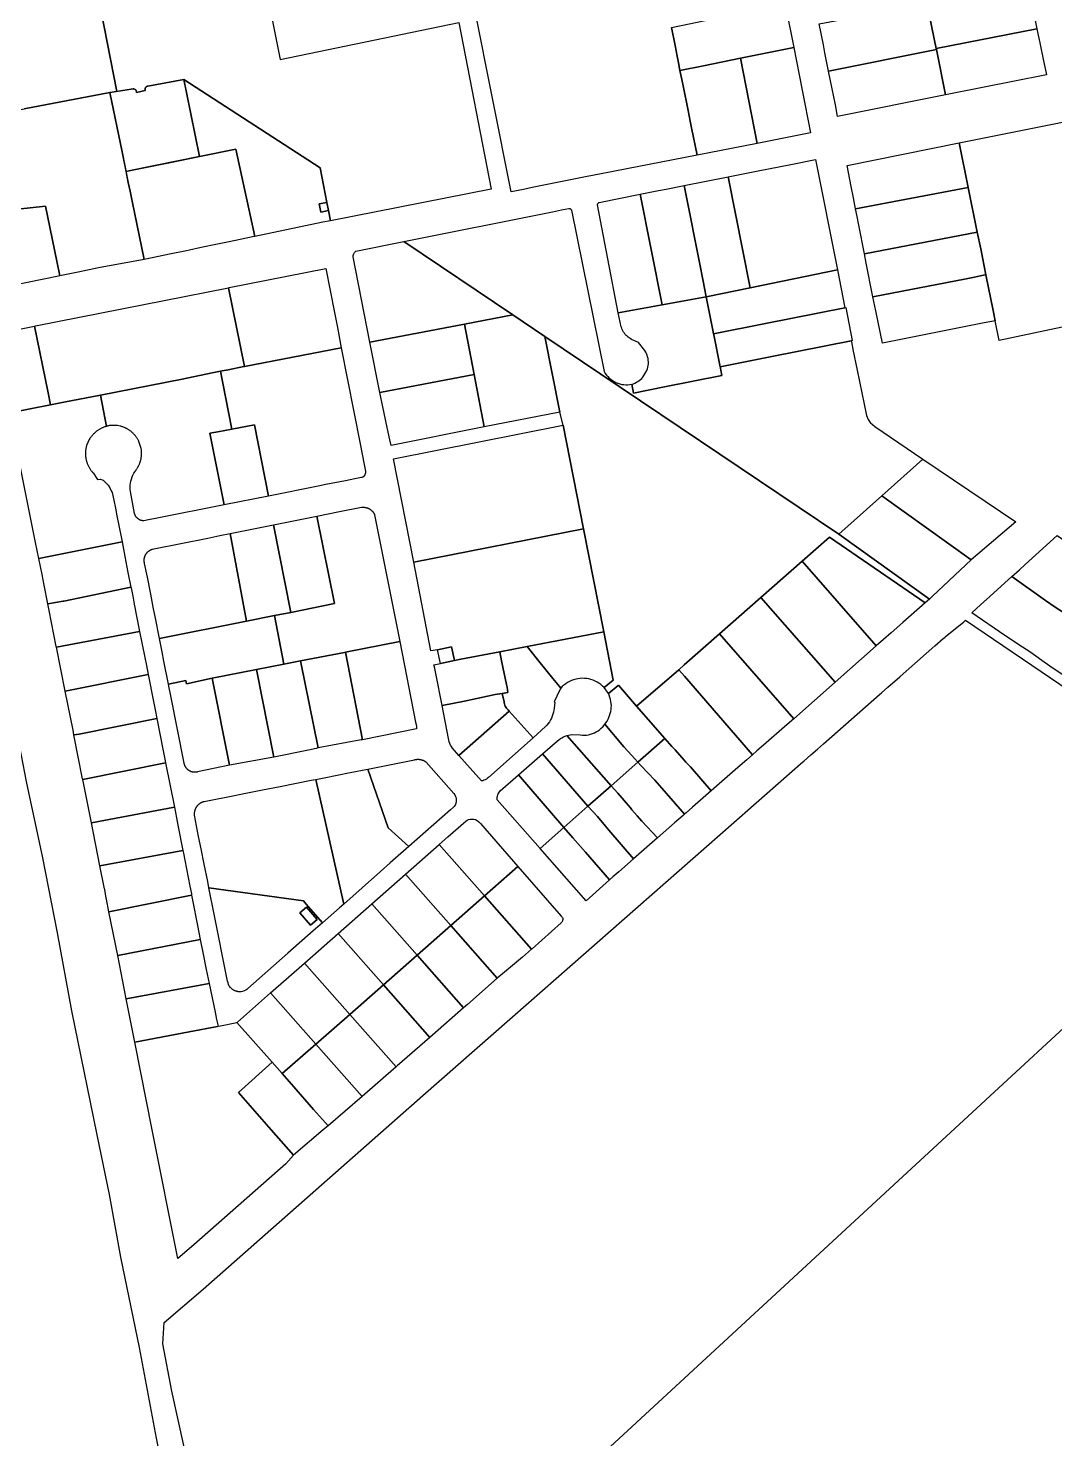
# Model space of a CAD drawing. Header units: metres. Extents: x 3 to 1005126, y 39 to 4383651.
# Drawn here: x 478278 to 478735, y 4368658 to 4369286 of the extents above; entities that cross this region are included whole.
import ezdxf

# ---------------------------------------------------------------- set-up
doc = ezdxf.new("R2010")
doc.units = ezdxf.units.M
doc.header["$MEASUREMENT"] = 0
doc.layers.add('TM_Llucmajor', color=7, linetype='Continuous')

msp = doc.modelspace()

# ---------------------------------------------------------------- linework, layer by layer
at = {"layer": 'TM_Llucmajor', "linetype": 'Continuous', "flags": 128}
for points in [[(478273.51, 4369331.8), (478280.03, 4369299.86), (478280.83, 4369295.8), (478290.3, 4369297.66), (478297.71, 4369299.11), (478308.94, 4369301.32), (478308.94, 4369301.32), (478317.42, 4369258.05), (478314.27, 4369257.53), (478276.08, 4369250.33)], [(478385.67, 4369295.29), (478390.25, 4369272.29), (478469.86, 4369288.81), (478484.28, 4369214.52), (478412.65, 4369200.41), (478411.81, 4369205.01), (478411.07, 4369208.6), (478408.1, 4369223.99), (478347.28, 4369263.37), (478331.28, 4369260.42), (478330.97, 4369260.35), (478330.69, 4369260.21), (478330.44, 4369260.01), (478330.24, 4369259.75), (478330.09, 4369259.45), (478330.02, 4369259.13), (478330.01, 4369258.8), (478330.07, 4369258.47), (478326.19, 4369257.54), (478326.18, 4369257.85), (478326.12, 4369258.15), (478326, 4369258.44), (478325.83, 4369258.69), (478325.61, 4369258.91), (478325.36, 4369259.08), (478325.07, 4369259.2), (478324.77, 4369259.27), (478317.42, 4369258.05), (478317.42, 4369258.05), (478308.94, 4369301.32)], [(478564.65, 4369286.48), (478566.2, 4369278.52), (478567.13, 4369273.7), (478567.7, 4369270.82), (478568.39, 4369267.31), (478569.17, 4369263.38), (478569.77, 4369260.48), (478572.01, 4369249.56), (478572.99, 4369244.77), (478573.6, 4369241.8), (478576.12, 4369229.62), (478534.01, 4369221.53), (478526.36, 4369219.92), (478502.51, 4369215.23), (478498.7, 4369214.41), (478493.21, 4369213.32), (478476.89, 4369295.29)], [(477757.36, 4369016.1), (477943.3, 4369109.58), (477999.07, 4369136.72), (478061.25, 4369167.3), (478119.25, 4369197.31), (478134.04, 4369205.03), (478174.08, 4369225.92), (478216.83, 4369248.23), (478255.01, 4369065.43), (478266.13, 4369004.98), (478269.24, 4368990.85), (478271.82, 4368977.64), (478277.1, 4368950.47), (478284.24, 4368916.45), (478290.81, 4368883.03), (478297.23, 4368848.4), (478305.59, 4368807.63), (478308.56, 4368793.12), (478314.02, 4368766.48), (478319.01, 4368738.51), (478327.37, 4368698.31), (478335.01, 4368657.9), (478343.65, 4368614.2)], [(478269.79, 4369114.87), (478287.83, 4369118.4), (478293.85, 4369119.58), (478310.09, 4369122.75), (478312.76, 4369108.8), (478312.49, 4369108.72), (478312.22, 4369108.63), (478311.95, 4369108.53), (478311.68, 4369108.43), (478311.41, 4369108.33), (478311.14, 4369108.21), (478310.88, 4369108.09), (478310.62, 4369107.97), (478310.36, 4369107.84), (478310.1, 4369107.7), (478309.84, 4369107.56), (478309.59, 4369107.41), (478309.34, 4369107.25), (478309.1, 4369107.09), (478308.86, 4369106.93), (478308.62, 4369106.75), (478308.38, 4369106.58), (478308.15, 4369106.4), (478307.93, 4369106.21), (478307.71, 4369106.02), (478307.49, 4369105.82), (478307.28, 4369105.62), (478307.07, 4369105.42), (478306.87, 4369105.21), (478306.67, 4369105), (478306.48, 4369104.78), (478306.29, 4369104.56), (478306.11, 4369104.33), (478305.93, 4369104.11), (478305.76, 4369103.88), (478305.6, 4369103.65), (478305.44, 4369103.41), (478305.16, 4369102.96), (478304.54, 4369101.67), (478303.94, 4369100.29), (478303.69, 4369098.89), (478303.51, 4369097.94), (478303.47, 4369097.1), (478303.46, 4369096.8), (478303.47, 4369096.5), (478303.47, 4369096.2), (478303.49, 4369095.9), (478303.51, 4369095.6), (478303.54, 4369095.29), (478303.58, 4369094.99), (478303.63, 4369094.68), (478303.68, 4369094.37), (478303.74, 4369094.07), (478303.81, 4369093.76), (478303.89, 4369093.46), (478303.97, 4369093.16), (478304.06, 4369092.86), (478304.16, 4369092.56), (478304.27, 4369092.26), (478304.38, 4369091.96), (478304.5, 4369091.67), (478304.63, 4369091.39), (478304.77, 4369091.1), (478304.91, 4369090.82), (478305.06, 4369090.55), (478305.21, 4369090.27), (478305.37, 4369090.01), (478305.53, 4369089.75), (478305.7, 4369089.49), (478305.88, 4369089.24), (478306.06, 4369089), (478306.25, 4369088.76), (478306.44, 4369088.53), (478306.63, 4369088.3), (478306.83, 4369088.08), (478308.88, 4369085.11), (478309.99, 4369085.24), (478310.15, 4369085.21), (478310.86, 4369084.98), (478311.35, 4369084.82), (478312.58, 4369083.65), (478313.56, 4369082.61), (478314.31, 4369081.34), (478315.11, 4369079.75), (478315.33, 4369079.33), (478315.35, 4369079.25), (478316.14, 4369075.84), (478316.82, 4369072.29), (478317.46, 4369068.97), (478318.16, 4369065.41), (478319.74, 4369057.27), (478282.66, 4369049.96), (478281.23, 4369057.11), (478280.2, 4369062.28), (478273.98, 4369093.36)], [(478358.01, 4368606.3), (478341.91, 4368678.83), (478337.93, 4368699.95), (478338.46, 4368709.45), (478338.55, 4368709.53), (478355.87, 4368724.25), (478453.8, 4368810.59), (478501.01, 4368852.05), (478592.36, 4368932.26), (478601.19, 4368940.01), (478607.33, 4368945.4), (478622.14, 4368958.4), (478622.99, 4368959.16), (478623.53, 4368959.64), (478626.74, 4368962.43), (478629.68, 4368965.01), (478632.33, 4368967.34), (478657.33, 4368989.3), (478658.14, 4368990.01), (478661.1, 4368992.61), (478666.31, 4368997.21), (478666.52, 4368997.4), (478681.93, 4369010.94), (478685.69, 4369014.24), (478686.37, 4369014.78), (478686.65, 4369015.02), (478694.85, 4369021.72), (478695.65, 4369022.37), (478834.31, 4368928.43)], [(478461.6, 4368584.09), (478815.4, 4368910.95), (478842.85, 4368922.56), (478845.22, 4368920.91), (478876.3, 4368899.35), (478901.52, 4368881.61), (478977.87, 4368827.84), (478993.26, 4368816.6), (479047.05, 4368777.37), (479105.91, 4368734.42), (479114.09, 4368728.67), (479187, 4368677.39), (479255.64, 4368678.9), (479272.3, 4368593.71)], [(478815.4, 4368910.95), (478461.6, 4368584.09)]]:
    msp.add_lwpolyline(points, dxfattribs=at)
for points in [[(478680.69, 4369286.5), (478679.63, 4369291.8), (478684.51, 4369292.81), (478696.42, 4369295.29), (478724.36, 4369301.11), (478725.01, 4369297.98), (478725.57, 4369295.29), (478725.67, 4369294.79), (478727.51, 4369285.95), (478682.58, 4369277.1), (478680.69, 4369286.5)], [(478564.65, 4369286.48), (478606.88, 4369295.29), (478615.27, 4369297.04), (478615.61, 4369295.29), (478619.08, 4369277.63), (478595.38, 4369272.81), (478578.89, 4369269.45), (478568.39, 4369267.31), (478567.7, 4369270.82), (478567.13, 4369273.7), (478566.2, 4369278.52), (478564.65, 4369286.48)], [(478634.61, 4369267.14), (478632.97, 4369275.26), (478632.34, 4369278.77), (478630.47, 4369288.14), (478668.45, 4369295.29), (478678.54, 4369297.19), (478678.92, 4369295.29), (478679.63, 4369291.8), (478680.69, 4369286.5), (478682.58, 4369277.1), (478682.66, 4369276.7), (478634.61, 4369267.14)], [(478682.66, 4369276.7), (478682.58, 4369277.1), (478727.51, 4369285.95), (478728.96, 4369278.95), (478730.28, 4369272.48), (478731.77, 4369265.47), (478686.71, 4369256.51), (478682.66, 4369276.7)], [(478595.38, 4369272.81), (478619.08, 4369277.63), (478626.56, 4369239.59), (478602.84, 4369234.9), (478595.38, 4369272.81)], [(478686.71, 4369256.51), (478638.56, 4369246.91), (478637.64, 4369252.05), (478636.2, 4369259.24), (478634.61, 4369267.14), (478682.66, 4369276.7), (478686.71, 4369256.51)], [(478568.39, 4369267.31), (478578.89, 4369269.45), (478595.38, 4369272.81), (478602.84, 4369234.9), (478576.12, 4369229.62), (478573.6, 4369241.8), (478572.99, 4369244.77), (478572.01, 4369249.56), (478569.77, 4369260.48), (478569.17, 4369263.38), (478568.39, 4369267.31)], [(478261.96, 4369262.95), (478264.85, 4369248.11), (478273.34, 4369205.51), (478285.7, 4369206.89), (478290.75, 4369182.44), (478292.06, 4369175.8), (478291.38, 4369175.66), (478277.66, 4369172.93), (478271.61, 4369171.72), (478267.27, 4369170.76), (478265.15, 4369170.4), (478249.75, 4369167.33), (478246.81, 4369182.15), (478243.94, 4369196.7), (478232.77, 4369253.23), (478232.01, 4369257.4), (478231.77, 4369258.61), (478261.78, 4369263.82), (478261.96, 4369262.95)], [(478321.55, 4369222.33), (478319.74, 4369231.07), (478314.27, 4369257.53), (478324.77, 4369259.27), (478325.07, 4369259.2), (478325.36, 4369259.08), (478325.61, 4369258.91), (478325.83, 4369258.69), (478326, 4369258.44), (478326.12, 4369258.15), (478326.18, 4369257.85), (478326.19, 4369257.54), (478330.07, 4369258.47), (478330.01, 4369258.8), (478330.02, 4369259.13), (478330.09, 4369259.45), (478330.24, 4369259.75), (478330.44, 4369260.01), (478330.69, 4369260.21), (478330.97, 4369260.35), (478331.28, 4369260.42), (478347.28, 4369263.37), (478354.3, 4369229.1), (478324.31, 4369222.9), (478321.55, 4369222.33)], [(478347.28, 4369263.37), (478408.1, 4369223.99), (478411.07, 4369208.6), (478407.58, 4369207.89), (478408.32, 4369204.3), (478411.81, 4369205.01), (478412.65, 4369200.41), (478409.27, 4369199.74), (478378.92, 4369193.44), (478376.99, 4369202.27), (478370.4, 4369232.36), (478354.3, 4369229.1), (478348.3, 4369258.38), (478347.28, 4369263.37)], [(478696.82, 4369215.3), (478692.79, 4369235.11), (478749.24, 4369246.47), (478749.4, 4369246.5), (478841.74, 4369264.96), (478853.77, 4369204.55), (478858.81, 4369178.4), (478710.71, 4369147.12), (478708.93, 4369155.87), (478708.01, 4369160.4), (478704.77, 4369176.32), (478702.41, 4369187.91), (478700.89, 4369195.37), (478696.82, 4369215.3)], [(478290.75, 4369182.44), (478285.7, 4369206.89), (478273.34, 4369205.51), (478264.85, 4369248.11), (478276.08, 4369250.33), (478314.27, 4369257.53), (478319.74, 4369231.07), (478322.55, 4369217.48), (478323.34, 4369213.64), (478324.26, 4369209.18), (478329.65, 4369183.16), (478309.2, 4369179.43), (478300.15, 4369177.47), (478292.06, 4369175.8), (478290.75, 4369182.44)], [(478376.99, 4369202.27), (478378.92, 4369193.44), (478378.7, 4369193.4), (478370.37, 4369191.67), (478366.76, 4369190.92), (478362.25, 4369189.98), (478354.99, 4369188.46), (478349.81, 4369187.37), (478348.42, 4369187.08), (478340.88, 4369185.5), (478333.23, 4369183.92), (478329.65, 4369183.16), (478324.26, 4369209.18), (478323.34, 4369213.64), (478322.55, 4369217.48), (478321.55, 4369222.33), (478324.31, 4369222.9), (478341.4, 4369226.44), (478354.3, 4369229.1), (478370.4, 4369232.36), (478376.99, 4369202.27)], [(478646.65, 4369205.73), (478645.67, 4369210.68), (478644.66, 4369215.75), (478642.84, 4369224.97), (478692.79, 4369235.11), (478696.82, 4369215.3), (478646.65, 4369205.73)], [(478589.82, 4369219.98), (478603.27, 4369222.63), (478617.85, 4369225.51), (478628.81, 4369227.68), (478638.54, 4369178.61), (478599.68, 4369170.58), (478589.82, 4369219.98)], [(478570.25, 4369216.11), (478589.82, 4369219.98), (478599.68, 4369170.58), (478580.06, 4369166.52), (478579.3, 4369170.35), (478578.74, 4369173.47), (478578.05, 4369177.27), (478577.91, 4369178.04), (478570.25, 4369216.11)], [(478550.72, 4369212.24), (478558.78, 4369213.84), (478562.23, 4369214.52), (478570.25, 4369216.11), (478577.91, 4369178.04), (478578.05, 4369177.27), (478578.74, 4369173.47), (478579.3, 4369170.35), (478580.06, 4369166.52), (478560.48, 4369162.99), (478550.72, 4369212.24)], [(478647.32, 4369202.32), (478646.65, 4369205.73), (478696.82, 4369215.3), (478700.89, 4369195.37), (478650.59, 4369185.74), (478648.09, 4369198.42), (478647.32, 4369202.32)], [(478407.58, 4369207.89), (478411.07, 4369208.6), (478411.81, 4369205.01), (478408.32, 4369204.3), (478407.58, 4369207.89)], [(478540.91, 4369159.45), (478531.59, 4369207.45), (478531.61, 4369207.53), (478531.64, 4369207.62), (478531.67, 4369207.7), (478531.7, 4369207.79), (478531.74, 4369207.87), (478531.78, 4369207.95), (478531.82, 4369208.02), (478531.87, 4369208.1), (478531.92, 4369208.17), (478531.97, 4369208.25), (478532.03, 4369208.31), (478532.09, 4369208.38), (478532.16, 4369208.44), (478532.22, 4369208.5), (478532.29, 4369208.56), (478532.36, 4369208.61), (478550.72, 4369212.24), (478560.48, 4369162.99), (478540.91, 4369159.45)], [(478586.39, 4369134.77), (478586.29, 4369135.27), (478609.39, 4369139.95), (478644.7, 4369146.92), (478644.8, 4369146.42), (478645.44, 4369143.13), (478645.47, 4369142.99), (478647.31, 4369133.87), (478651.57, 4369113.57), (478652.25, 4369111.79), (478653.1, 4369110.53), (478655.21, 4369108.75), (478676.62, 4369094.16), (478658.3, 4369077.82), (478639.18, 4369060.77), (478533.12, 4369132.05), (478508.17, 4369148.87), (478493.87, 4369158.51), (478445.36, 4369191.21), (478511.55, 4369204.41), (478515.67, 4369205.24), (478518.83, 4369205.87), (478518.92, 4369205.88), (478519.01, 4369205.89), (478519.16, 4369205.88), (478519.26, 4369205.86), (478519.4, 4369205.81), (478519.49, 4369205.77), (478519.58, 4369205.72), (478519.67, 4369205.66), (478519.74, 4369205.59), (478519.81, 4369205.51), (478519.87, 4369205.43), (478519.92, 4369205.35), (478519.97, 4369205.22), (478520.01, 4369205.09), (478534.63, 4369133.17), (478535.1, 4369132.4), (478535.64, 4369131.66), (478536.23, 4369130.98), (478536.87, 4369130.34), (478537.56, 4369129.75), (478538.3, 4369129.22), (478539.07, 4369128.75), (478539.88, 4369128.34), (478540.72, 4369128), (478541.58, 4369127.72), (478542.47, 4369127.52), (478543.36, 4369127.38), (478544.27, 4369127.31), (478545.17, 4369127.32), (478546.08, 4369127.4), (478546.97, 4369127.55), (478547.67, 4369123.63), (478561.44, 4369126.37), (478587.05, 4369131.46), (478586.39, 4369134.77)], [(478654.41, 4369166.44), (478654.25, 4369167.24), (478651.42, 4369181.58), (478650.59, 4369185.74), (478700.89, 4369195.37), (478702.41, 4369187.91), (478704.77, 4369176.32), (478703.65, 4369176.1), (478699.68, 4369175.31), (478697.49, 4369174.87), (478695.2, 4369174.41), (478658.91, 4369167.38), (478654.41, 4369166.44)], [(478430.23, 4369146.27), (478422.74, 4369184.32), (478422.73, 4369184.66), (478422.77, 4369185), (478422.86, 4369185.33), (478422.99, 4369185.64), (478423.16, 4369185.94), (478423.34, 4369186.22), (478423.54, 4369186.49), (478424, 4369186.9), (478445.36, 4369191.21), (478493.87, 4369158.51), (478472.41, 4369154.38), (478430.23, 4369146.27)], [(478367.22, 4369170.56), (478367.45, 4369170.61), (478410.55, 4369179.17), (478414.41, 4369159.46), (478415.71, 4369152.8), (478417.47, 4369143.82), (478374.27, 4369135.51), (478367.22, 4369170.56)], [(478583.04, 4369151.6), (478580.06, 4369166.52), (478599.68, 4369170.58), (478638.54, 4369178.61), (478641.89, 4369161.66), (478606.45, 4369154.66), (478583.41, 4369149.99), (478583.04, 4369151.6)], [(478703.22, 4369154.74), (478658.61, 4369145.9), (478655.62, 4369160.31), (478654.41, 4369166.44), (478658.91, 4369167.38), (478695.2, 4369174.41), (478697.49, 4369174.87), (478699.68, 4369175.31), (478703.65, 4369176.1), (478704.77, 4369176.32), (478708.01, 4369160.4), (478708.93, 4369155.87), (478703.22, 4369154.74)], [(478280.71, 4369153.45), (478281.14, 4369153.54), (478367.22, 4369170.56), (478374.27, 4369135.51), (478374.1, 4369135.48), (478367.01, 4369134.04), (478364.31, 4369133.49), (478363.67, 4369133.36), (478359.85, 4369132.58), (478346.49, 4369129.87), (478310.09, 4369122.75), (478293.85, 4369119.58), (478287.83, 4369118.4), (478286.76, 4369123.69), (478280.71, 4369153.45)], [(478583.49, 4369149.59), (478586.29, 4369135.27), (478587.05, 4369131.46), (478561.44, 4369126.37), (478547.67, 4369123.63), (478546.97, 4369127.55), (478547.67, 4369127.8), (478548.35, 4369128.09), (478549.01, 4369128.43), (478549.65, 4369128.8), (478550.26, 4369129.22), (478550.84, 4369129.68), (478551.39, 4369130.17), (478551.91, 4369130.7), (478553.65, 4369133.75), (478553.91, 4369134.47), (478554.1, 4369135.21), (478554.24, 4369135.97), (478554.32, 4369136.73), (478554.33, 4369137.5), (478554.28, 4369138.26), (478554.17, 4369139.02), (478554, 4369139.77), (478553.76, 4369140.5), (478553.47, 4369141.2), (478553.12, 4369141.89), (478552.72, 4369142.54), (478549.91, 4369146.17), (478546.74, 4369147.56), (478546.27, 4369147.91), (478545.79, 4369148.26), (478545.31, 4369148.6), (478544.85, 4369148.95), (478544.41, 4369149.33), (478544.01, 4369149.74), (478543.62, 4369150.25), (478543.29, 4369150.81), (478542.99, 4369151.4), (478542.71, 4369152), (478542.43, 4369152.6), (478542.13, 4369153.19), (478540.91, 4369159.45), (478560.48, 4369162.99), (478580.06, 4369166.52), (478583.04, 4369151.6), (478583.41, 4369149.99), (478583.49, 4369149.59)], [(478476.69, 4369131.83), (478472.41, 4369154.38), (478493.87, 4369158.51), (478508.17, 4369148.87), (478514.87, 4369115.17), (478481.13, 4369108.52), (478476.69, 4369131.83)], [(478641.89, 4369161.66), (478642.3, 4369161.74), (478645.19, 4369147.02), (478644.7, 4369146.92), (478609.39, 4369139.95), (478586.29, 4369135.27), (478583.49, 4369149.59), (478583.41, 4369149.99), (478606.45, 4369154.66), (478641.89, 4369161.66)], [(478269.79, 4369114.87), (478263.64, 4369150.07), (478280.71, 4369153.45), (478286.76, 4369123.69), (478287.83, 4369118.4), (478269.79, 4369114.87)], [(478434.64, 4369123.83), (478430.23, 4369146.27), (478472.41, 4369154.38), (478476.69, 4369131.83), (478434.64, 4369123.83)], [(478363.67, 4369133.36), (478364.31, 4369133.49), (478367.01, 4369134.04), (478374.1, 4369135.48), (478374.27, 4369135.51), (478417.47, 4369143.82), (478425.84, 4369101.05), (478427.72, 4369091.73), (478428.3, 4369088.87), (478428.3, 4369088.75), (478428.3, 4369088.64), (478428.29, 4369088.52), (478428.28, 4369088.4), (478428.27, 4369088.27), (478428.25, 4369088.15), (478428.23, 4369088.03), (478428.2, 4369087.91), (478428.17, 4369087.78), (478428.13, 4369087.66), (478428.09, 4369087.54), (478428.05, 4369087.42), (478428, 4369087.3), (478427.94, 4369087.19), (478427.89, 4369087.08), (478427.82, 4369086.97), (478427.76, 4369086.87), (478427.69, 4369086.77), (478427.62, 4369086.67), (478427.54, 4369086.58), (478427.47, 4369086.5), (478427.39, 4369086.42), (478427.31, 4369086.35), (478427.22, 4369086.28), (478427.14, 4369086.22), (478427.05, 4369086.16), (478426.97, 4369086.11), (478426.88, 4369086.06), (478426.8, 4369086.02), (478426.71, 4369085.99), (478426.62, 4369085.96), (478426.54, 4369085.94), (478423.54, 4369085.37), (478419.31, 4369084.56), (478410.63, 4369082.84), (478407.18, 4369082.15), (478384.99, 4369077.74), (478378.77, 4369109.54), (478368.62, 4369107.51), (478364.54, 4369128.81), (478363.67, 4369133.36)], [(478514.87, 4369115.17), (478508.17, 4369148.87), (478533.12, 4369132.05), (478639.18, 4369060.77), (478679.55, 4369031.84), (478677.63, 4369030.12), (478635.1, 4369059.45), (478622.9, 4369048.65), (478604.46, 4369032.46), (478586.05, 4369016.3), (478570.29, 4369002.47), (478567.86, 4369000.29), (478549.1, 4368984.15), (478541.01, 4368993.47), (478540.8, 4368993.27), (478536.51, 4368989.82), (478534.55, 4368992.39), (478538.66, 4368995.7), (478534.43, 4369017.2), (478525.37, 4369063.18), (478516.29, 4369109.3), (478514.87, 4369115.17)], [(478310.09, 4369122.75), (478346.49, 4369129.87), (478359.85, 4369132.58), (478363.67, 4369133.36), (478364.54, 4369128.81), (478368.62, 4369107.51), (478362.49, 4369106.4), (478358.81, 4369105.73), (478359.55, 4369102.07), (478365.22, 4369073.82), (478335.38, 4369067.89), (478331.51, 4369067.09), (478329.51, 4369066.68), (478329.34, 4369066.68), (478329.18, 4369066.7), (478329.01, 4369066.71), (478328.84, 4369066.74), (478328.67, 4369066.77), (478328.49, 4369066.81), (478328.32, 4369066.85), (478328.15, 4369066.91), (478327.98, 4369066.97), (478327.82, 4369067.04), (478327.65, 4369067.11), (478327.49, 4369067.2), (478327.33, 4369067.29), (478327.17, 4369067.38), (478327.02, 4369067.49), (478326.87, 4369067.6), (478326.73, 4369067.72), (478326.59, 4369067.84), (478326.46, 4369067.97), (478326.33, 4369068.1), (478326.21, 4369068.24), (478326.1, 4369068.38), (478325.99, 4369068.53), (478325.89, 4369068.68), (478325.8, 4369068.83), (478325.71, 4369068.98), (478325.63, 4369069.14), (478325.56, 4369069.3), (478325.49, 4369069.46), (478325.44, 4369069.62), (478325.38, 4369069.78), (478325.34, 4369069.94), (478323.52, 4369079.78), (478323.42, 4369080.7), (478323.39, 4369081.63), (478323.44, 4369082.56), (478323.56, 4369083.48), (478323.67, 4369084.32), (478323.93, 4369085.32), (478324.21, 4369086.23), (478324.59, 4369087.08), (478325, 4369087.89), (478325.55, 4369088.63), (478325.65, 4369088.77), (478325.76, 4369088.92), (478325.88, 4369089.09), (478326, 4369089.27), (478326.12, 4369089.46), (478326.25, 4369089.66), (478326.38, 4369089.87), (478326.5, 4369090.09), (478326.63, 4369090.32), (478326.76, 4369090.55), (478326.89, 4369090.79), (478327.01, 4369091.03), (478327.13, 4369091.27), (478327.25, 4369091.5), (478327.36, 4369091.73), (478327.47, 4369091.96), (478327.55, 4369092.15), (478327.62, 4369092.34), (478327.7, 4369092.53), (478327.77, 4369092.72), (478327.83, 4369092.91), (478327.89, 4369093.11), (478327.95, 4369093.31), (478328.01, 4369093.5), (478328.07, 4369093.7), (478328.12, 4369093.9), (478328.16, 4369094.1), (478328.21, 4369094.31), (478328.25, 4369094.51), (478328.29, 4369094.71), (478328.32, 4369094.92), (478328.35, 4369095.12), (478328.38, 4369095.33), (478328.4, 4369095.53), (478328.42, 4369095.74), (478328.44, 4369095.94), (478328.45, 4369096.15), (478328.46, 4369096.35), (478328.47, 4369096.56), (478328.47, 4369096.77), (478328.47, 4369096.97), (478328.47, 4369097.18), (478328.46, 4369097.38), (478328.45, 4369097.59), (478328.44, 4369097.79), (478328.42, 4369097.99), (478328.4, 4369098.2), (478328.38, 4369098.4), (478328.26, 4369098.86), (478328.13, 4369099.31), (478328.01, 4369099.77), (478327.87, 4369100.22), (478327.73, 4369100.67), (478327.59, 4369101.12), (478327.44, 4369101.57), (478327.29, 4369102.01), (478327.18, 4369102.25), (478327.06, 4369102.48), (478326.94, 4369102.72), (478326.81, 4369102.95), (478326.67, 4369103.18), (478326.53, 4369103.41), (478326.39, 4369103.63), (478326.24, 4369103.86), (478326.08, 4369104.08), (478325.92, 4369104.3), (478325.75, 4369104.51), (478325.58, 4369104.72), (478325.41, 4369104.93), (478325.23, 4369105.13), (478325.04, 4369105.33), (478324.86, 4369105.53), (478324.66, 4369105.72), (478324.47, 4369105.91), (478324.26, 4369106.1), (478324.06, 4369106.27), (478323.85, 4369106.45), (478323.64, 4369106.62), (478323.42, 4369106.78), (478323.21, 4369106.94), (478322.99, 4369107.1), (478322.76, 4369107.25), (478322.54, 4369107.39), (478322.31, 4369107.53), (478322.08, 4369107.66), (478321.85, 4369107.79), (478321.61, 4369107.91), (478321.38, 4369108.03), (478321.08, 4369108.16), (478320.78, 4369108.29), (478320.47, 4369108.41), (478320.16, 4369108.52), (478319.84, 4369108.63), (478319.52, 4369108.73), (478319.19, 4369108.83), (478318.87, 4369108.92), (478317.66, 4369109.12), (478316.61, 4369109.24), (478315.57, 4369109.22), (478315.43, 4369109.23), (478315.28, 4369109.23), (478315.12, 4369109.22), (478314.96, 4369109.22), (478314.78, 4369109.2), (478314.61, 4369109.19), (478314.43, 4369109.17), (478314.24, 4369109.14), (478314.06, 4369109.11), (478313.87, 4369109.08), (478313.68, 4369109.04), (478313.49, 4369109), (478313.3, 4369108.95), (478313.12, 4369108.9), (478312.94, 4369108.85), (478312.76, 4369108.8), (478310.09, 4369122.75)], [(478434.64, 4369123.83), (478476.69, 4369131.83), (478481.13, 4369108.52), (478439.71, 4369100.31), (478439.1, 4369102.86), (478437.84, 4369108.24), (478434.64, 4369123.83)], [(478359.55, 4369102.07), (478358.81, 4369105.73), (478362.49, 4369106.4), (478368.62, 4369107.51), (478378.77, 4369109.54), (478384.99, 4369077.74), (478365.22, 4369073.82), (478359.55, 4369102.07)], [(478449.76, 4369048.21), (478440.78, 4369094.35), (478516.29, 4369109.3), (478525.37, 4369063.18), (478449.76, 4369048.21)], [(478698.18, 4369049.25), (478658.3, 4369077.82), (478676.62, 4369094.16), (478718.05, 4369066.32), (478698.18, 4369049.25)], [(478679.55, 4369031.84), (478639.18, 4369060.77), (478658.3, 4369077.82), (478698.18, 4369049.25), (478680.91, 4369033.07), (478679.55, 4369031.84)], [(478395, 4369025.92), (478387.29, 4369064.94), (478406.6, 4369068.84), (478414.48, 4369029.79), (478395, 4369025.92)], [(478391.93, 4369002.8), (478387.72, 4369024.48), (478395, 4369025.92), (478414.48, 4369029.79), (478406.6, 4369068.84), (478416.65, 4369070.87), (478426.49, 4369072.72), (478426.7, 4369072.74), (478426.81, 4369072.75), (478426.91, 4369072.76), (478427.02, 4369072.76), (478427.13, 4369072.76), (478427.24, 4369072.76), (478427.35, 4369072.76), (478427.46, 4369072.76), (478427.57, 4369072.75), (478427.68, 4369072.74), (478427.79, 4369072.73), (478427.9, 4369072.72), (478428.02, 4369072.7), (478428.13, 4369072.68), (478428.24, 4369072.66), (478428.35, 4369072.64), (478428.46, 4369072.62), (478428.57, 4369072.59), (478428.69, 4369072.56), (478428.8, 4369072.53), (478428.91, 4369072.49), (478429.02, 4369072.46), (478429.13, 4369072.42), (478429.24, 4369072.38), (478429.34, 4369072.33), (478429.45, 4369072.29), (478429.56, 4369072.24), (478429.66, 4369072.19), (478429.77, 4369072.14), (478429.87, 4369072.08), (478429.97, 4369072.03), (478430.07, 4369071.97), (478430.17, 4369071.91), (478430.27, 4369071.84), (478430.37, 4369071.78), (478430.47, 4369071.71), (478430.56, 4369071.64), (478430.65, 4369071.57), (478430.74, 4369071.5), (478430.83, 4369071.43), (478430.92, 4369071.35), (478431, 4369071.27), (478431.09, 4369071.2), (478431.17, 4369071.11), (478431.25, 4369071.03), (478431.33, 4369070.95), (478431.4, 4369070.87), (478431.48, 4369070.78), (478431.55, 4369070.69), (478431.62, 4369070.61), (478431.69, 4369070.52), (478431.75, 4369070.43), (478431.81, 4369070.34), (478431.88, 4369070.25), (478431.93, 4369070.15), (478431.99, 4369070.06), (478432.05, 4369069.97), (478432.1, 4369069.87), (478432.15, 4369069.78), (478432.2, 4369069.69), (478432.24, 4369069.59), (478432.29, 4369069.5), (478432.33, 4369069.4), (478443.5, 4369012.93), (478419.33, 4369008.16), (478418.94, 4369008.08), (478418.86, 4369008.06), (478399.33, 4369004.25), (478391.93, 4369002.8)], [(478375.17, 4369021.99), (478367.95, 4369061.04), (478387.29, 4369064.94), (478395, 4369025.92), (478387.72, 4369024.48), (478375.17, 4369021.99)], [(478449.76, 4369048.21), (478525.37, 4369063.18), (478534.43, 4369017.2), (478500.36, 4369010.64), (478488.15, 4369008.29), (478470.78, 4369005.04), (478467.96, 4369004.4), (478466.65, 4369010.51), (478460.37, 4369009.2), (478457.44, 4369008.75), (478449.76, 4369048.21)], [(478282.66, 4369049.96), (478319.74, 4369057.27), (478321, 4369050.75), (478322.39, 4369043.61), (478323.7, 4369037.07), (478293.75, 4369030.94), (478293.55, 4369030.9), (478286.69, 4369029.67), (478285.04, 4369037.99), (478284.1, 4369042.71), (478282.66, 4369049.96)], [(478336.45, 4369014.3), (478334.5, 4369024.1), (478333.82, 4369027.52), (478332.53, 4369034.04), (478331.03, 4369041.58), (478329.82, 4369047.66), (478329.79, 4369047.77), (478329.76, 4369047.88), (478329.74, 4369048), (478329.71, 4369048.12), (478329.69, 4369048.23), (478329.67, 4369048.35), (478329.66, 4369048.47), (478329.65, 4369048.6), (478329.64, 4369048.72), (478329.63, 4369048.84), (478329.63, 4369048.97), (478329.62, 4369049.1), (478329.63, 4369049.22), (478329.63, 4369049.35), (478329.64, 4369049.48), (478329.65, 4369049.61), (478329.66, 4369049.74), (478329.68, 4369049.87), (478329.7, 4369050), (478329.73, 4369050.13), (478329.76, 4369050.26), (478329.79, 4369050.39), (478329.82, 4369050.52), (478329.86, 4369050.65), (478329.9, 4369050.78), (478329.95, 4369050.91), (478329.99, 4369051.03), (478330.05, 4369051.16), (478330.1, 4369051.28), (478330.16, 4369051.4), (478330.22, 4369051.53), (478330.28, 4369051.65), (478330.35, 4369051.76), (478330.42, 4369051.88), (478330.49, 4369051.99), (478330.57, 4369052.1), (478330.65, 4369052.21), (478330.73, 4369052.32), (478330.81, 4369052.42), (478330.9, 4369052.53), (478330.99, 4369052.62), (478331.08, 4369052.72), (478331.17, 4369052.81), (478331.26, 4369052.91), (478331.36, 4369052.99), (478331.46, 4369053.08), (478331.56, 4369053.16), (478331.66, 4369053.24), (478331.76, 4369053.31), (478331.86, 4369053.39), (478331.97, 4369053.45), (478332.07, 4369053.52), (478332.18, 4369053.58), (478332.29, 4369053.64), (478332.39, 4369053.7), (478332.5, 4369053.75), (478332.61, 4369053.8), (478332.72, 4369053.85), (478332.83, 4369053.89), (478332.94, 4369053.94), (478333.05, 4369053.97), (478333.15, 4369054.01), (478333.26, 4369054.04), (478333.37, 4369054.07), (478333.98, 4369054.18), (478357.97, 4369059.03), (478363.3, 4369060.1), (478367.95, 4369061.04), (478375.17, 4369021.99), (478336.45, 4369014.3)], [(478655.91, 4369010.95), (478622.9, 4369048.65), (478635.1, 4369059.45), (478677.63, 4369030.12), (478667.66, 4369021.32), (478662.55, 4369016.82), (478659.17, 4369013.83), (478655.91, 4369010.95)], [(478752.29, 4369017.51), (478735.62, 4369028.24), (478731.29, 4369031.24), (478716.35, 4369041.87), (478719.73, 4369044.93), (478722.25, 4369047.2), (478736.49, 4369060.12), (478762.78, 4369041.9), (478765.72, 4369040.17), (478766.94, 4369039.35), (478752.29, 4369017.51)], [(478637.53, 4368994.73), (478604.46, 4369032.46), (478622.9, 4369048.65), (478655.91, 4369010.95), (478637.53, 4368994.73)], [(478286.69, 4369029.67), (478293.55, 4369030.9), (478293.75, 4369030.94), (478323.7, 4369037.07), (478323.76, 4369036.78), (478324.5, 4369033.07), (478325.17, 4369029.61), (478327.6, 4369017.33), (478290.53, 4369010.33), (478290.46, 4369010.66), (478287.27, 4369026.76), (478286.69, 4369029.67)], [(478713.18, 4369015.66), (478698.54, 4369025.63), (478702.42, 4369029.38), (478705.02, 4369031.62), (478716.35, 4369041.87), (478731.29, 4369031.24), (478735.62, 4369028.24), (478752.29, 4369017.51), (478739.12, 4368997.88), (478733.18, 4369001.91), (478729.7, 4369004.44), (478724.25, 4369008.26), (478721.07, 4369010.41), (478713.18, 4369015.66)], [(478619.16, 4368978.52), (478586.05, 4369016.3), (478604.46, 4369032.46), (478637.53, 4368994.73), (478619.16, 4368978.52)], [(478340.48, 4368993.93), (478338.44, 4369004.22), (478337.64, 4369008.28), (478336.45, 4369014.3), (478375.17, 4369021.99), (478387.72, 4369024.48), (478391.93, 4369002.8), (478379.68, 4369000.41), (478359.96, 4368996.56), (478359.86, 4368996.54), (478348.47, 4368994.13), (478348.17, 4368995.48), (478340.48, 4368993.93)], [(478294.43, 4368990.84), (478290.53, 4369010.33), (478327.6, 4369017.33), (478329.87, 4369005.82), (478330.59, 4369002.19), (478331.37, 4368998.26), (478294.43, 4368990.84)], [(478426.99, 4368969.17), (478419.33, 4369008.16), (478443.5, 4369012.93), (478450.6, 4368977.05), (478450.78, 4368975.96), (478450.93, 4368974.92), (478450.95, 4368974.41), (478450.93, 4368973.99), (478426.99, 4368969.17)], [(478500.36, 4369010.64), (478534.43, 4369017.2), (478538.66, 4368995.7), (478534.55, 4368992.39), (478533.85, 4368993.09), (478533.1, 4368993.73), (478532.3, 4368994.31), (478531.46, 4368994.83), (478530.59, 4368995.28), (478529.68, 4368995.67), (478528.74, 4368995.98), (478527.79, 4368996.23), (478526.82, 4368996.4), (478525.83, 4368996.5), (478524.85, 4368996.52), (478523.86, 4368996.47), (478522.88, 4368996.34), (478521.92, 4368996.14), (478520.97, 4368995.87), (478520.04, 4368995.53), (478519.15, 4368995.12), (478518.29, 4368994.64), (478517.46, 4368994.09), (478516.68, 4368993.49), (478515.95, 4368992.83), (478515.27, 4368992.11), (478514.02, 4368993.7), (478511.75, 4368996.51), (478505.53, 4369004.21), (478500.36, 4369010.64)], [(478567.86, 4369000.29), (478570.29, 4369002.47), (478586.05, 4369016.3), (478619.16, 4368978.52), (478616.24, 4368975.95), (478605.66, 4368966.71), (478602.7, 4368964.14), (478600.76, 4368962.44), (478570.36, 4368997.5), (478567.86, 4369000.29)], [(478407.23, 4368965.47), (478399.33, 4369004.25), (478418.86, 4369008.06), (478418.94, 4369008.08), (478419.33, 4369008.16), (478426.99, 4368969.17), (478426.33, 4368969.04), (478407.23, 4368965.47)], [(478462.37, 4368984.46), (478459.56, 4368998.61), (478458.96, 4369001.64), (478458.78, 4369002.56), (478461.63, 4369003.13), (478467.96, 4369004.4), (478470.78, 4369005.04), (478488.15, 4369008.29), (478488.91, 4369004.25), (478491.11, 4368993.7), (478491.33, 4368992.64), (478491.76, 4368990.22), (478489.1, 4368989.75), (478486.11, 4368989.25), (478482.6, 4368988.52), (478477.9, 4368987.55), (478472.38, 4368986.4), (478462.37, 4368984.46)], [(478461.63, 4369003.13), (478460.37, 4369009.2), (478466.65, 4369010.51), (478467.96, 4369004.4), (478461.63, 4369003.13)], [(478488.15, 4369008.29), (478500.36, 4369010.64), (478505.53, 4369004.21), (478511.75, 4368996.51), (478514.02, 4368993.7), (478515.27, 4368992.11), (478514.99, 4368991.63), (478513.46, 4368988.55), (478512.28, 4368985.98), (478512.6, 4368985.91), (478512.33, 4368983.21), (478512.21, 4368982.31), (478512.02, 4368981.42), (478511.78, 4368980.53), (478511.47, 4368979.67), (478511.11, 4368978.82), (478510.7, 4368977.99), (478510.23, 4368977.19), (478509.7, 4368976.42), (478509.14, 4368975.69), (478508.52, 4368975), (478503.02, 4368969.99), (478492.35, 4368981.91), (478491.8, 4368982.52), (478491.44, 4368982.88), (478491.11, 4368983.27), (478490.82, 4368983.69), (478490.57, 4368984.14), (478490.36, 4368984.61), (478490.19, 4368985.09), (478490.07, 4368985.58), (478489.99, 4368986.09), (478489.1, 4368989.75), (478491.76, 4368990.22), (478491.33, 4368992.64), (478491.11, 4368993.7), (478488.91, 4369004.25), (478488.15, 4369008.29)], [(478367.68, 4368957.86), (478359.86, 4368996.54), (478359.96, 4368996.56), (478379.68, 4369000.41), (478387.37, 4368961.33), (478367.68, 4368957.86)], [(478387.37, 4368961.33), (478379.68, 4369000.41), (478391.93, 4369002.8), (478399.33, 4369004.25), (478407.23, 4368965.47), (478406.27, 4368965.24), (478402.82, 4368964.53), (478387.37, 4368961.33)], [(478549.1, 4368984.15), (478567.86, 4369000.29), (478570.36, 4368997.5), (478600.76, 4368962.44), (478598.25, 4368960.25), (478594.26, 4368956.76), (478582.32, 4368946.33), (478573.14, 4368957.04), (478571, 4368959.19), (478570.25, 4368960.07), (478566.23, 4368964.6), (478564.75, 4368966.14), (478561.65, 4368969.71), (478549.1, 4368984.15)], [(478294.43, 4368990.84), (478331.37, 4368998.26), (478333.77, 4368986.14), (478334.48, 4368982.54), (478335.27, 4368978.56), (478300.64, 4368971.69), (478298.33, 4368971.26), (478297.93, 4368973.36), (478294.43, 4368990.84)], [(478367.68, 4368957.86), (478353.42, 4368954.81), (478353.32, 4368954.78), (478353.21, 4368954.75), (478353.11, 4368954.73), (478353, 4368954.71), (478352.89, 4368954.69), (478352.77, 4368954.67), (478352.66, 4368954.66), (478352.55, 4368954.64), (478352.43, 4368954.64), (478352.31, 4368954.63), (478352.19, 4368954.63), (478352.07, 4368954.63), (478351.95, 4368954.63), (478351.83, 4368954.64), (478351.71, 4368954.65), (478351.58, 4368954.67), (478351.46, 4368954.69), (478351.33, 4368954.71), (478351.21, 4368954.73), (478351.08, 4368954.76), (478350.96, 4368954.79), (478350.83, 4368954.83), (478350.71, 4368954.87), (478350.59, 4368954.91), (478350.46, 4368954.96), (478350.34, 4368955.01), (478350.22, 4368955.07), (478350.1, 4368955.13), (478349.98, 4368955.19), (478349.86, 4368955.25), (478349.75, 4368955.32), (478349.63, 4368955.39), (478349.52, 4368955.47), (478349.41, 4368955.55), (478349.3, 4368955.63), (478349.2, 4368955.71), (478349.1, 4368955.8), (478349, 4368955.89), (478348.9, 4368955.98), (478348.8, 4368956.07), (478348.71, 4368956.17), (478348.62, 4368956.27), (478348.54, 4368956.37), (478348.45, 4368956.47), (478348.37, 4368956.58), (478348.3, 4368956.68), (478348.22, 4368956.79), (478348.15, 4368956.9), (478348.09, 4368957.01), (478348.02, 4368957.12), (478347.96, 4368957.23), (478347.91, 4368957.34), (478347.85, 4368957.45), (478347.8, 4368957.56), (478347.75, 4368957.68), (478347.71, 4368957.79), (478347.67, 4368957.9), (478347.63, 4368958.01), (478347.6, 4368958.13), (478347.57, 4368958.24), (478347.54, 4368958.35), (478347.51, 4368958.46), (478347.49, 4368958.57), (478347.47, 4368958.68), (478341.51, 4368988.71), (478340.67, 4368992.99), (478340.48, 4368993.93), (478348.17, 4368995.48), (478348.47, 4368994.13), (478359.86, 4368996.54), (478367.68, 4368957.86)], [(478534.89, 4368976.06), (478535.41, 4368976.75), (478535.89, 4368977.49), (478536.33, 4368978.26), (478536.57, 4368978.76), (478536.72, 4368979.08), (478537.05, 4368979.93), (478537.33, 4368980.79), (478537.54, 4368981.68), (478537.69, 4368982.57), (478537.79, 4368983.46), (478537.82, 4368984.34), (478537.78, 4368985.21), (478537.66, 4368986.17), (478537.46, 4368987.11), (478537.21, 4368988.04), (478536.89, 4368988.94), (478536.51, 4368989.82), (478540.8, 4368993.27), (478541.01, 4368993.47), (478549.1, 4368984.15), (478561.65, 4368969.71), (478549.61, 4368959.1), (478546.96, 4368962.06), (478543.39, 4368966.04), (478534.89, 4368976.06)], [(478462.37, 4368984.46), (478472.38, 4368986.4), (478477.9, 4368987.55), (478482.6, 4368988.52), (478486.11, 4368989.25), (478489.1, 4368989.75), (478489.99, 4368986.09), (478490.07, 4368985.58), (478490.19, 4368985.09), (478490.36, 4368984.61), (478490.57, 4368984.14), (478490.82, 4368983.69), (478491.11, 4368983.27), (478491.44, 4368982.88), (478491.8, 4368982.52), (478492.35, 4368981.91), (478469.91, 4368962.15), (478467, 4368965.44), (478466.57, 4368966.08), (478466.2, 4368966.76), (478465.87, 4368967.46), (478465.6, 4368968.19), (478465.39, 4368968.94), (478465.24, 4368969.7), (478462.37, 4368984.46)], [(478469.91, 4368962.15), (478492.35, 4368981.91), (478503.02, 4368969.99), (478483.02, 4368952.37), (478482.59, 4368951.96), (478482.12, 4368951.61), (478481.6, 4368951.31), (478481.06, 4368951.08), (478480.49, 4368950.91), (478479.9, 4368950.82), (478469.91, 4368962.15)], [(478298.33, 4368971.26), (478300.64, 4368971.69), (478335.27, 4368978.56), (478338.11, 4368964.2), (478338.85, 4368960.44), (478339.16, 4368958.88), (478302.22, 4368951.42), (478302.16, 4368951.72), (478298.33, 4368971.26)], [(478518.01, 4368971.02), (478520.27, 4368971.44), (478523.98, 4368971.27), (478524.9, 4368971.18), (478525.82, 4368971.17), (478526.74, 4368971.23), (478527.66, 4368971.37), (478528.55, 4368971.58), (478529.43, 4368971.86), (478530.29, 4368972.21), (478531.11, 4368972.63), (478531.9, 4368973.11), (478532.64, 4368973.65), (478533.34, 4368974.26), (478533.99, 4368974.91), (478534.58, 4368975.62), (478534.89, 4368976.06), (478543.39, 4368966.04), (478546.96, 4368962.06), (478549.61, 4368959.1), (478537.8, 4368948.68), (478518.01, 4368971.02)], [(478507.12, 4368962.83), (478513.81, 4368968.66), (478514.43, 4368969.18), (478515.09, 4368969.65), (478515.78, 4368970.07), (478516.5, 4368970.44), (478517.24, 4368970.76), (478518.01, 4368971.02), (478537.8, 4368948.68), (478527.38, 4368939.51), (478507.12, 4368962.83)], [(478549.61, 4368959.1), (478561.65, 4368969.71), (478564.75, 4368966.14), (478566.23, 4368964.6), (478570.25, 4368960.07), (478571, 4368959.19), (478573.14, 4368957.04), (478582.32, 4368946.33), (478574.05, 4368939.11), (478571.16, 4368936.58), (478570.46, 4368935.97), (478562.44, 4368945.23), (478557.19, 4368951.15), (478551.01, 4368957.63), (478549.61, 4368959.1)], [(478516.69, 4368930.08), (478496.37, 4368953.47), (478507.12, 4368962.83), (478527.38, 4368939.51), (478516.69, 4368930.08)], [(478306.09, 4368932.11), (478302.22, 4368951.42), (478339.16, 4368958.88), (478343.06, 4368939.17), (478306.09, 4368932.11)], [(478406.14, 4368951.5), (478409.81, 4368952.23), (478421.37, 4368954.52), (478429.31, 4368956.09), (478438.34, 4368929.95), (478447.61, 4368921.58), (478439.31, 4368914.26), (478434.91, 4368910.38), (478418.53, 4368895.94), (478406.14, 4368951.5)], [(478429.31, 4368956.09), (478447.84, 4368959.77), (478450.14, 4368960.23), (478450.3, 4368960.27), (478450.47, 4368960.31), (478450.63, 4368960.34), (478450.8, 4368960.37), (478450.97, 4368960.39), (478451.14, 4368960.41), (478451.31, 4368960.42), (478451.49, 4368960.43), (478451.66, 4368960.44), (478451.84, 4368960.43), (478452.01, 4368960.42), (478452.19, 4368960.41), (478452.36, 4368960.39), (478452.54, 4368960.37), (478452.71, 4368960.34), (478452.88, 4368960.3), (478453.06, 4368960.26), (478453.23, 4368960.22), (478453.4, 4368960.17), (478453.56, 4368960.11), (478453.73, 4368960.05), (478453.89, 4368959.98), (478454.05, 4368959.91), (478454.21, 4368959.84), (478454.36, 4368959.76), (478454.52, 4368959.67), (478454.66, 4368959.59), (478454.81, 4368959.49), (478454.95, 4368959.4), (478455.09, 4368959.3), (478455.22, 4368959.2), (478455.35, 4368959.09), (478467.55, 4368945.2), (478468, 4368944.54), (478468.37, 4368943.87), (478468.49, 4368943.54), (478468.61, 4368942.88), (478468.68, 4368942.24), (478468.65, 4368941.32), (478468.56, 4368940.98), (478468.44, 4368940.67), (478468.15, 4368940.01), (478467.76, 4368939.35), (478467.49, 4368939.11), (478466.2, 4368937.97), (478447.61, 4368921.58), (478438.34, 4368929.95), (478429.31, 4368956.09)], [(478537.8, 4368948.68), (478549.61, 4368959.1), (478551.01, 4368957.63), (478557.19, 4368951.15), (478562.44, 4368945.23), (478570.46, 4368935.97), (478569.87, 4368935.46), (478566, 4368932.08), (478558.33, 4368925.39), (478551.41, 4368932.91), (478549.37, 4368935.21), (478546.96, 4368937.93), (478546.28, 4368938.75), (478540.75, 4368945.35), (478537.8, 4368948.68)], [(478358.49, 4368903.12), (478357.93, 4368905.92), (478356.39, 4368913.67), (478355.02, 4368920.54), (478353.82, 4368926.06), (478352.09, 4368935.5), (478352.08, 4368935.62), (478352.07, 4368935.74), (478352.07, 4368935.86), (478352.06, 4368935.98), (478352.06, 4368936.1), (478352.06, 4368936.23), (478352.07, 4368936.35), (478352.07, 4368936.48), (478352.08, 4368936.6), (478352.1, 4368936.73), (478352.11, 4368936.86), (478352.13, 4368936.99), (478352.15, 4368937.12), (478352.18, 4368937.25), (478352.2, 4368937.37), (478352.23, 4368937.5), (478352.27, 4368937.63), (478352.3, 4368937.76), (478352.34, 4368937.89), (478352.38, 4368938.02), (478352.43, 4368938.14), (478352.48, 4368938.27), (478352.53, 4368938.4), (478352.58, 4368938.52), (478352.64, 4368938.65), (478352.7, 4368938.77), (478352.77, 4368938.89), (478352.83, 4368939.01), (478352.9, 4368939.13), (478352.97, 4368939.24), (478353.05, 4368939.36), (478353.12, 4368939.47), (478353.2, 4368939.58), (478353.29, 4368939.69), (478353.37, 4368939.8), (478353.46, 4368939.9), (478353.55, 4368940), (478353.64, 4368940.1), (478353.73, 4368940.2), (478353.82, 4368940.29), (478353.92, 4368940.38), (478354.02, 4368940.47), (478354.12, 4368940.55), (478354.22, 4368940.64), (478354.32, 4368940.72), (478354.43, 4368940.79), (478354.53, 4368940.87), (478354.64, 4368940.94), (478354.75, 4368941), (478354.86, 4368941.07), (478354.96, 4368941.13), (478355.07, 4368941.19), (478355.18, 4368941.24), (478355.29, 4368941.3), (478355.41, 4368941.34), (478355.52, 4368941.39), (478355.63, 4368941.43), (478355.74, 4368941.47), (478355.85, 4368941.51), (478355.96, 4368941.54), (478356.07, 4368941.57), (478356.18, 4368941.6), (478356.29, 4368941.63), (478356.4, 4368941.65), (478370.57, 4368944.46), (478371.98, 4368944.74), (478382.36, 4368946.8), (478390.19, 4368948.35), (478404, 4368951.08), (478406.14, 4368951.5), (478418.53, 4368895.94), (478416.6, 4368894.24), (478409.07, 4368887.6), (478401.84, 4368895.93), (478400.55, 4368897.42), (478358.49, 4368903.12)], [(478506.03, 4368920.7), (478486.87, 4368942.43), (478486.87, 4368942.97), (478486.92, 4368943.51), (478487.02, 4368944.04), (478487.17, 4368944.56), (478487.38, 4368945.07), (478487.63, 4368945.55), (478487.93, 4368946), (478488.27, 4368946.42), (478496.37, 4368953.47), (478516.69, 4368930.08), (478506.03, 4368920.7)], [(478527.38, 4368939.51), (478537.8, 4368948.68), (478540.75, 4368945.35), (478546.28, 4368938.75), (478546.96, 4368937.93), (478549.37, 4368935.21), (478551.41, 4368932.91), (478558.33, 4368925.39), (478547.74, 4368916.13), (478536.7, 4368928.83), (478535.19, 4368930.66), (478531.61, 4368934.99), (478527.38, 4368939.51)], [(478309.93, 4368912.94), (478306.09, 4368932.11), (478343.06, 4368939.17), (478344.01, 4368934.36), (478344.67, 4368931.05), (478346.85, 4368919.86), (478309.93, 4368912.94)], [(478516.69, 4368930.08), (478527.38, 4368939.51), (478531.61, 4368934.99), (478535.19, 4368930.66), (478536.7, 4368928.83), (478547.74, 4368916.13), (478541.09, 4368910.33), (478538.41, 4368908.01), (478537.01, 4368906.78), (478526.35, 4368919.05), (478524.09, 4368921.61), (478520.7, 4368925.45), (478516.69, 4368930.08)], [(478461.08, 4368922.49), (478464.97, 4368925.92), (478471.92, 4368931.97), (478472.94, 4368932.86), (478473.58, 4368933.31), (478474.19, 4368933.56), (478474.83, 4368933.71), (478475.74, 4368933.82), (478476.49, 4368933.76), (478477.28, 4368933.55), (478478.04, 4368933.2), (478478.83, 4368932.54), (478479.51, 4368931.76), (478496.11, 4368912.73), (478481.24, 4368899.62), (478461.08, 4368922.49)], [(478506.03, 4368920.7), (478516.69, 4368930.08), (478520.7, 4368925.45), (478524.09, 4368921.61), (478526.35, 4368919.05), (478537.01, 4368906.78), (478526.6, 4368897.36), (478506.03, 4368920.7)], [(478309.93, 4368912.94), (478346.85, 4368919.86), (478347.1, 4368918.61), (478347.71, 4368915.5), (478349.98, 4368903.87), (478350.64, 4368900.52), (478350.77, 4368899.86), (478313.94, 4368892.5), (478312.84, 4368898.07), (478312.74, 4368898.6), (478312.03, 4368902.46), (478311.97, 4368902.78), (478309.93, 4368912.94)], [(478466.23, 4368886.39), (478446.06, 4368909.26), (478461.08, 4368922.49), (478481.24, 4368899.62), (478466.23, 4368886.39)], [(478481.24, 4368899.62), (478496.11, 4368912.73), (478515.48, 4368890.53), (478515.78, 4368890.25), (478516.01, 4368889.95), (478516.13, 4368889.5), (478516.17, 4368889.31), (478516.18, 4368889.01), (478516.11, 4368888.64), (478516.04, 4368888.38), (478515.89, 4368888.09), (478515.7, 4368887.83), (478515.46, 4368887.61), (478511.2, 4368883.71), (478506.91, 4368879.85), (478502.57, 4368876.04), (478502.26, 4368875.77), (478481.24, 4368899.62)], [(478451.23, 4368873.16), (478431.05, 4368896.06), (478446.06, 4368909.26), (478466.23, 4368886.39), (478451.23, 4368873.16)], [(478313.94, 4368892.5), (478350.77, 4368899.86), (478351.92, 4368893.98), (478352.68, 4368890.07), (478353.4, 4368886.38), (478354.61, 4368880.19), (478317.81, 4368873.02), (478313.94, 4368892.5)], [(478401.84, 4368895.93), (478409.07, 4368887.6), (478404.97, 4368883.98), (478393.68, 4368874.03), (478375.86, 4368858.25), (478375.44, 4368857.89), (478374.88, 4368857.52), (478374.24, 4368857.23), (478373.49, 4368856.98), (478372.89, 4368856.85), (478372.7, 4368856.84), (478372.52, 4368856.83), (478372.33, 4368856.82), (478372.13, 4368856.83), (478371.94, 4368856.84), (478371.75, 4368856.85), (478371.56, 4368856.88), (478371.36, 4368856.91), (478371.17, 4368856.94), (478370.98, 4368856.99), (478370.78, 4368857.04), (478370.59, 4368857.09), (478370.4, 4368857.16), (478370.22, 4368857.23), (478370.03, 4368857.3), (478369.85, 4368857.39), (478369.67, 4368857.48), (478369.5, 4368857.57), (478369.32, 4368857.67), (478369.16, 4368857.78), (478368.99, 4368857.89), (478368.83, 4368858.01), (478368.68, 4368858.13), (478368.53, 4368858.26), (478368.38, 4368858.39), (478368.24, 4368858.53), (478368.11, 4368858.67), (478367.98, 4368858.81), (478367.85, 4368858.96), (478367.74, 4368859.1), (478367.63, 4368859.26), (478367.52, 4368859.41), (478367.24, 4368860.12), (478366.99, 4368860.85), (478366.78, 4368861.59), (478366.62, 4368862.34), (478360.81, 4368891.44), (478358.49, 4368903.12), (478400.55, 4368897.42), (478401.84, 4368895.93)], [(478486.99, 4368862.83), (478466.23, 4368886.39), (478481.24, 4368899.62), (478502.26, 4368875.77), (478498.2, 4368872.27), (478493.78, 4368868.55), (478489.33, 4368864.88), (478486.99, 4368862.83)], [(478398.97, 4368892.03), (478401.9, 4368894.6), (478406.71, 4368889.11), (478403.78, 4368886.54), (478398.97, 4368892.03)], [(478398.97, 4368892.03), (478403.78, 4368886.54), (478406.71, 4368889.11), (478401.9, 4368894.6), (478398.97, 4368892.03)], [(478436.23, 4368859.93), (478416.04, 4368882.84), (478431.05, 4368896.06), (478451.23, 4368873.16), (478436.23, 4368859.93)], [(478451.23, 4368873.16), (478466.23, 4368886.39), (478486.99, 4368862.83), (478473.69, 4368851.17), (478471.96, 4368849.65), (478451.23, 4368873.16)], [(478317.81, 4368873.02), (478354.61, 4368880.19), (478355.75, 4368874.36), (478357.25, 4368866.72), (478358.54, 4368860.58), (478321.63, 4368853.74), (478317.81, 4368873.02)], [(478421.23, 4368846.71), (478401.03, 4368869.63), (478416.04, 4368882.84), (478436.23, 4368859.93), (478421.23, 4368846.71)], [(478436.23, 4368859.93), (478451.23, 4368873.16), (478471.96, 4368849.65), (478458.04, 4368837.47), (478456.91, 4368836.48), (478436.23, 4368859.93)], [(478385.98, 4368856.38), (478401.03, 4368869.63), (478421.23, 4368846.71), (478406.19, 4368833.44), (478385.98, 4368856.38)], [(478321.63, 4368853.74), (478358.54, 4368860.58), (478361.21, 4368847.81), (478361.9, 4368844.52), (478362.55, 4368841.45), (478362.34, 4368841.42), (478349.73, 4368839.02), (478346.56, 4368838.41), (478325.46, 4368834.39), (478321.63, 4368853.74)], [(478370.88, 4368843.09), (478371.16, 4368843.34), (478385.98, 4368856.38), (478406.19, 4368833.44), (478391.09, 4368820.41), (478386.71, 4368825.4), (478370.88, 4368843.09)], [(478421.23, 4368846.71), (478436.23, 4368859.93), (478456.91, 4368836.48), (478442.39, 4368823.79), (478441.85, 4368823.32), (478421.23, 4368846.71)], [(478325.46, 4368834.39), (478346.56, 4368838.41), (478349.73, 4368839.02), (478362.34, 4368841.42), (478362.55, 4368841.45), (478363.59, 4368841.62), (478370.88, 4368843.09), (478386.71, 4368825.4), (478371.64, 4368811.95), (478386.25, 4368795.3), (478396.19, 4368783.97), (478392.68, 4368780.2), (478351.7, 4368744.01), (478344.58, 4368737.91), (478333.21, 4368795.3), (478325.48, 4368834.31), (478325.46, 4368834.39)], [(478406.19, 4368833.44), (478421.23, 4368846.71), (478441.85, 4368823.32), (478426.73, 4368810.13), (478406.19, 4368833.44)], [(478391.09, 4368820.41), (478406.19, 4368833.44), (478426.73, 4368810.13), (478411.55, 4368797.13), (478410.39, 4368798.45), (478405.12, 4368804.44), (478396.3, 4368814.48), (478393.16, 4368818.05), (478391.09, 4368820.41)], [(478386.25, 4368795.3), (478371.64, 4368811.95), (478386.71, 4368825.4), (478391.09, 4368820.41), (478393.16, 4368818.05), (478396.3, 4368814.48), (478405.12, 4368804.44), (478410.39, 4368798.45), (478411.55, 4368797.13), (478409.41, 4368795.3), (478396.19, 4368783.97), (478386.25, 4368795.3)]]:
    msp.add_lwpolyline(points, close=True, dxfattribs=at)

doc.saveas('drawing.dxf')
